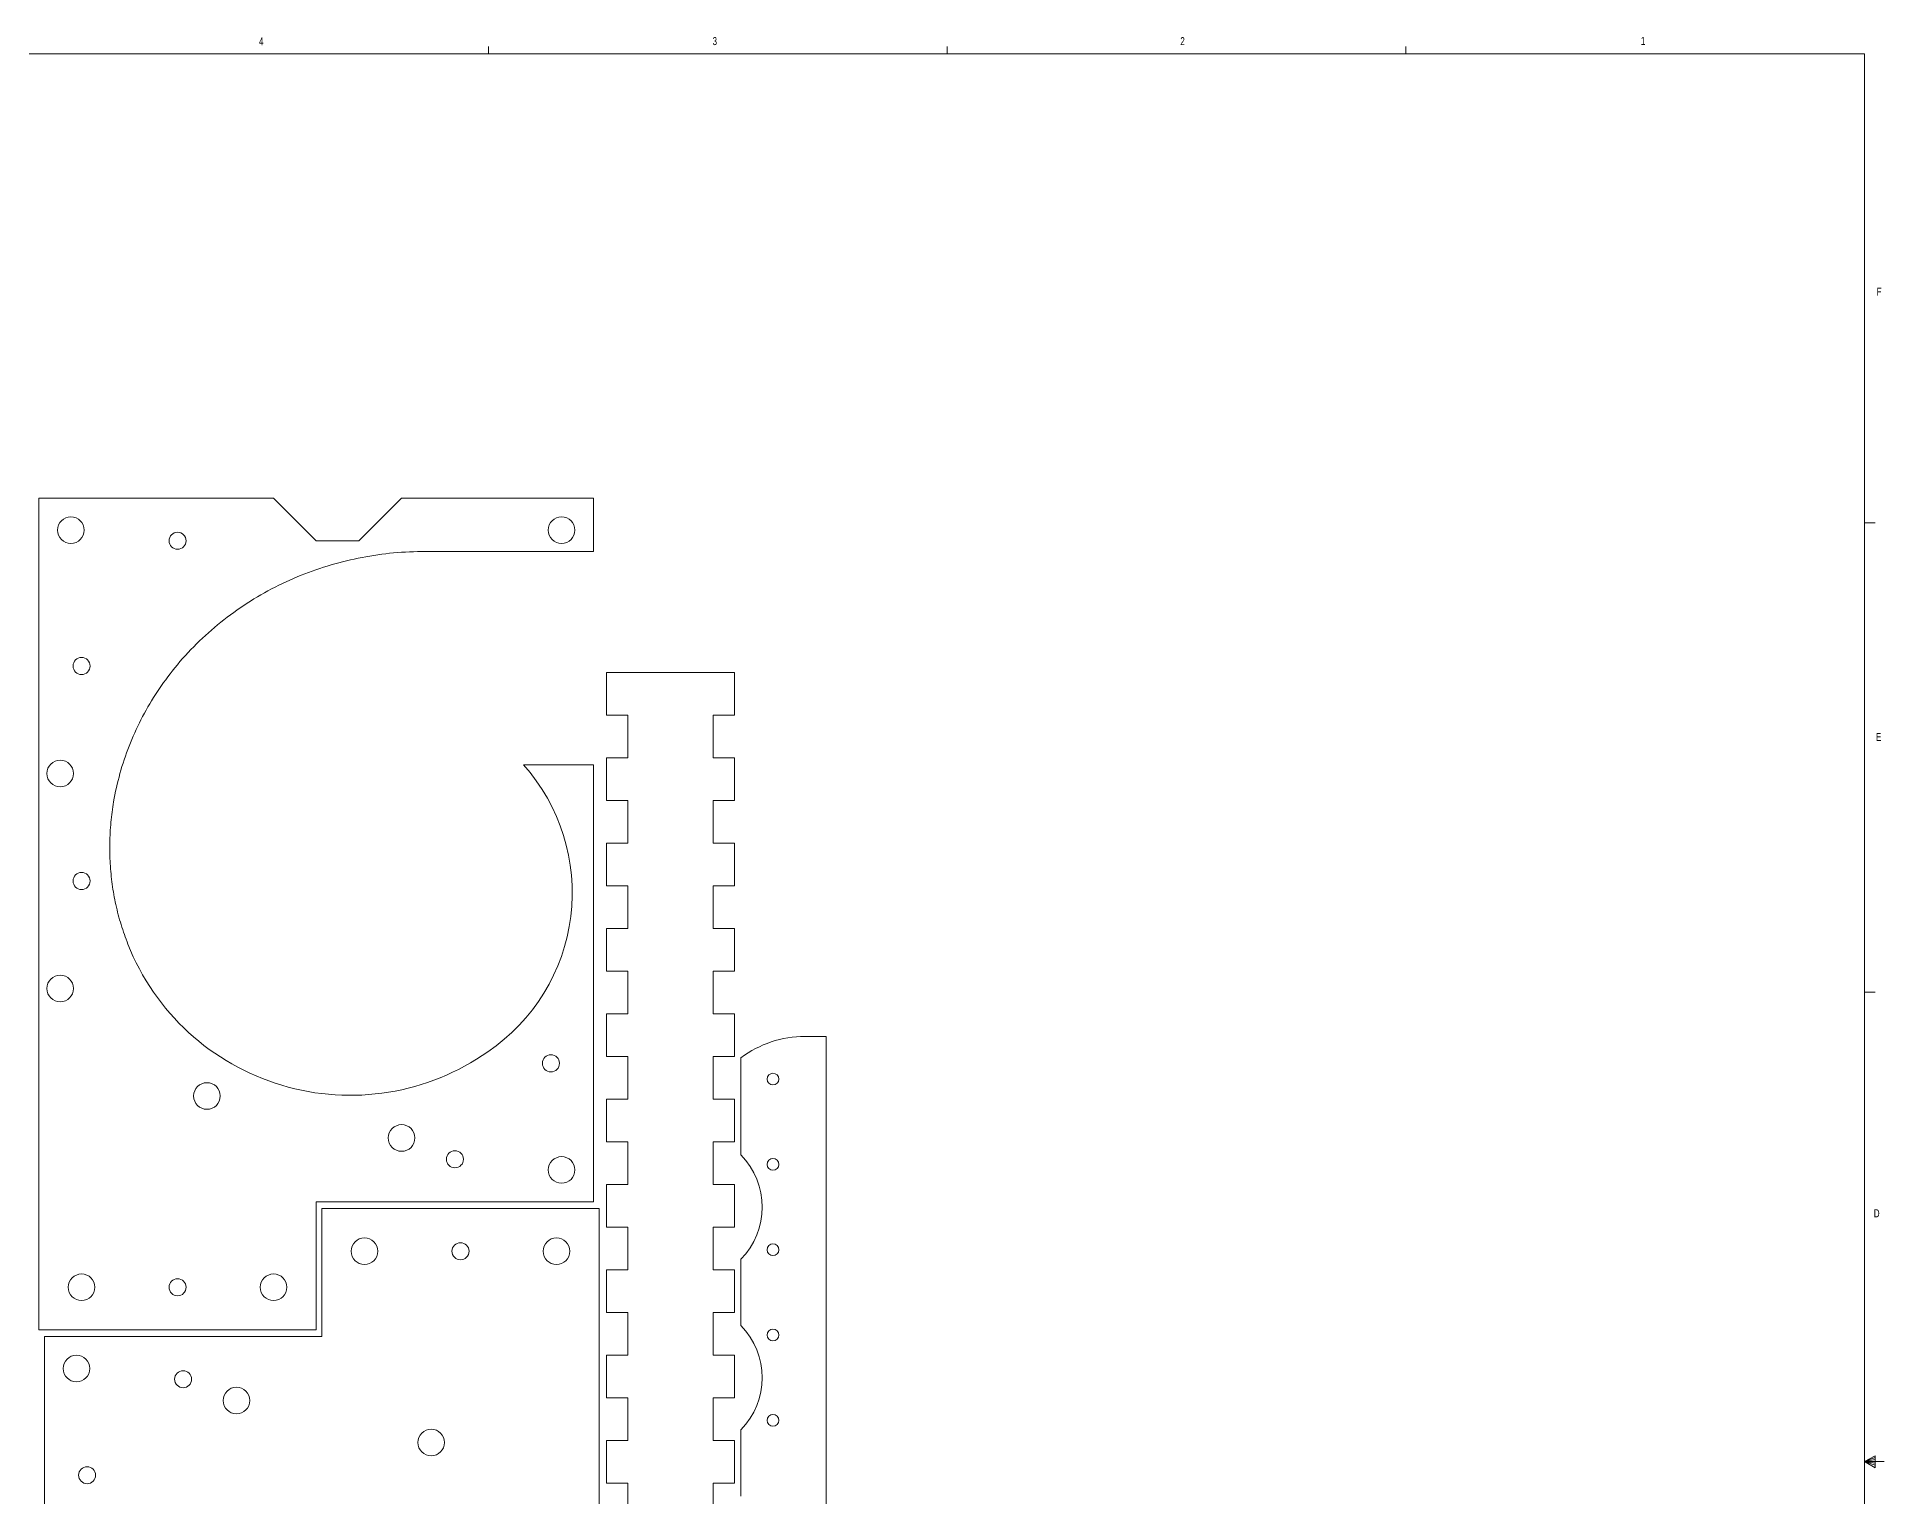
# Model space of a CAD drawing. Header units: inches. Extents: x 0.3 to 43.9, y 0.2 to 33.7.
# Drawn here: x 22.11 to 43.75, y 16.5 to 33.61 of the extents above; entities that cross this region are included whole.
import ezdxf

# ---------------------------------------------------------------- set-up
doc = ezdxf.new("R2010")
doc.units = ezdxf.units.IN
doc.header["$MEASUREMENT"] = 0
doc.styles.add('SLDTEXTSTYLE0', font='TXT', dxfattribs={"width": 0.75})

msp = doc.modelspace()

# ---------------------------------------------------------------- linework, layer by layer
at = {"color": 7, "linetype": 'Continuous', "lineweight": 0}
for p, q in [((0.523, 33.411), (43.523, 33.411)), ((27.398, 33.411), (27.398, 33.495)), ((32.773, 33.411), (32.773, 33.495)), ((38.148, 33.411), (38.148, 33.495)), ((43.523, 0.411), (43.523, 33.411)), ((43.523, 27.911), (43.648, 27.911)), ((43.523, 22.411), (43.648, 22.411)), ((43.523, 16.911), (43.647, 16.976)), ((43.647, 16.958), (43.523, 16.911)), ((43.647, 16.934), (43.523, 16.911)), ((43.647, 16.891), (43.523, 16.911)), ((43.647, 16.865), (43.523, 16.911)), ((43.647, 16.837), (43.523, 16.911)), ((43.523, 16.911), (43.752, 16.911)), ((43.647, 16.976), (43.647, 16.837))]:
    msp.add_line(p, q, dxfattribs=at)
at = {"color": 7, "linetype": 'Continuous', "lineweight": 15}
for p, q in [((22.13, 28.202), (22.13, 18.452)), ((24.88, 28.202), (22.13, 28.202)), ((24.88, 28.202), (25.38, 27.702)), ((25.88, 27.702), (26.38, 28.202)), ((28.63, 28.202), (26.38, 28.202)), ((28.63, 27.577), (28.63, 28.202)), ((25.38, 27.702), (25.88, 27.702)), ((26.659, 27.577), (28.63, 27.577)), ((28.781, 25.657), (28.781, 26.157)), ((30.281, 26.157), (28.781, 26.157)), ((30.281, 25.657), (30.281, 26.157)), ((28.781, 25.657), (29.031, 25.657)), ((29.031, 25.657), (29.031, 25.157)), ((30.031, 25.657), (30.281, 25.657)), ((30.031, 25.157), (30.031, 25.657)), ((28.781, 24.657), (28.781, 25.157)), ((29.031, 25.157), (28.781, 25.157)), ((30.281, 25.157), (30.031, 25.157)), ((30.281, 24.657), (30.281, 25.157)), ((28.63, 25.077), (27.807, 25.077)), ((28.63, 19.952), (28.63, 25.077)), ((28.781, 24.657), (29.031, 24.657)), ((29.031, 24.657), (29.031, 24.157)), ((30.031, 24.657), (30.281, 24.657)), ((30.031, 24.157), (30.031, 24.657)), ((28.781, 23.657), (28.781, 24.157)), ((29.031, 24.157), (28.781, 24.157)), ((30.281, 24.157), (30.031, 24.157)), ((30.281, 23.657), (30.281, 24.157)), ((28.781, 23.657), (29.031, 23.657)), ((29.031, 23.657), (29.031, 23.157)), ((30.031, 23.657), (30.281, 23.657)), ((30.031, 23.157), (30.031, 23.657)), ((28.781, 22.657), (28.781, 23.157)), ((29.031, 23.157), (28.781, 23.157)), ((30.281, 23.157), (30.031, 23.157)), ((30.281, 22.657), (30.281, 23.157)), ((28.781, 22.657), (29.031, 22.657)), ((29.031, 22.657), (29.031, 22.157)), ((30.031, 22.657), (30.281, 22.657)), ((30.031, 22.157), (30.031, 22.657)), ((28.781, 21.657), (28.781, 22.157)), ((29.031, 22.157), (28.781, 22.157)), ((30.281, 22.157), (30.031, 22.157)), ((30.281, 21.657), (30.281, 22.157)), ((31.357, 21.892), (31.107, 21.892)), ((31.357, 11.017), (31.357, 21.892)), ((28.781, 21.657), (29.031, 21.657)), ((29.031, 21.657), (29.031, 21.157)), ((30.031, 21.657), (30.281, 21.657)), ((30.031, 21.157), (30.031, 21.657)), ((30.357, 21.642), (30.357, 20.505)), ((28.781, 20.657), (28.781, 21.157)), ((29.031, 21.157), (28.781, 21.157)), ((30.281, 21.157), (30.031, 21.157)), ((30.281, 20.657), (30.281, 21.157)), ((28.781, 20.657), (29.031, 20.657)), ((29.031, 20.657), (29.031, 20.157)), ((30.031, 20.657), (30.281, 20.657)), ((30.031, 20.157), (30.031, 20.657)), ((28.781, 19.657), (28.781, 20.157)), ((29.031, 20.157), (28.781, 20.157)), ((30.281, 20.157), (30.031, 20.157)), ((30.281, 19.657), (30.281, 20.157)), ((25.38, 19.952), (28.63, 19.952)), ((25.38, 18.452), (25.38, 19.952)), ((25.445, 19.874), (25.445, 18.374)), ((28.695, 19.874), (25.445, 19.874)), ((28.695, 10.124), (28.695, 19.874)), ((28.781, 19.657), (29.031, 19.657)), ((29.031, 19.657), (29.031, 19.157)), ((30.031, 19.657), (30.281, 19.657)), ((30.031, 19.157), (30.031, 19.657)), ((30.357, 19.28), (30.357, 18.505)), ((28.781, 18.657), (28.781, 19.157)), ((29.031, 19.157), (28.781, 19.157)), ((30.281, 19.157), (30.031, 19.157)), ((30.281, 18.657), (30.281, 19.157)), ((28.781, 18.657), (29.031, 18.657)), ((29.031, 18.657), (29.031, 18.157)), ((30.031, 18.657), (30.281, 18.657)), ((30.031, 18.157), (30.031, 18.657)), ((22.13, 18.452), (25.38, 18.452)), ((25.445, 18.374), (22.195, 18.374)), ((22.195, 18.374), (22.195, 10.124)), ((28.781, 17.657), (28.781, 18.157)), ((29.031, 18.157), (28.781, 18.157)), ((30.281, 18.157), (30.031, 18.157)), ((30.281, 17.657), (30.281, 18.157)), ((28.781, 17.657), (29.031, 17.657)), ((29.031, 17.657), (29.031, 17.157)), ((30.031, 17.657), (30.281, 17.657)), ((30.031, 17.157), (30.031, 17.657)), ((28.781, 16.657), (28.781, 17.157)), ((29.031, 17.157), (28.781, 17.157)), ((30.281, 17.157), (30.031, 17.157)), ((30.281, 16.657), (30.281, 17.157)), ((30.357, 17.28), (30.357, 16.505)), ((28.781, 16.657), (29.031, 16.657)), ((29.031, 16.657), (29.031, 16.157)), ((30.031, 16.657), (30.281, 16.657)), ((30.031, 16.157), (30.031, 16.657))]:
    msp.add_line(p, q, dxfattribs=at)
for centre, radius in [((22.505, 27.827), 0.156), ((28.255, 27.827), 0.156), ((23.755, 27.702), 0.1), ((22.63, 26.234), 0.1), ((22.38, 24.974), 0.156), ((22.63, 23.714), 0.1), ((22.38, 22.454), 0.156), ((28.13, 21.577), 0.1), ((30.732, 21.392), 0.0689), ((24.099, 21.194), 0.156), ((26.38, 20.702), 0.156), ((27.005, 20.452), 0.1), ((28.255, 20.327), 0.156), ((30.732, 20.392), 0.0689), ((25.945, 19.374), 0.156), ((28.195, 19.374), 0.156), ((27.07, 19.374), 0.1), ((30.732, 19.392), 0.0689), ((22.63, 18.952), 0.156), ((23.755, 18.952), 0.1), ((24.88, 18.952), 0.156), ((30.732, 18.392), 0.0689), ((22.57, 17.999), 0.156), ((23.82, 17.874), 0.1), ((24.445, 17.624), 0.156), ((30.732, 17.392), 0.0689), ((26.727, 17.132), 0.156), ((22.695, 16.749), 0.1)]:
    msp.add_circle(centre, radius, dxfattribs=at)
for centre, radius, start, end in [((26.13, 23.577), 2.25, 304.034, 41.8103), ((25.778, 24.003), 2.801, 201.5669, 305.1322), ((31.107, 20.642), 1.25, 90, 126.8699), ((29.732, 19.892), 0.875, 315.5847, 44.4153), ((29.732, 17.892), 0.875, 315.5847, 44.4153)]:
    msp.add_arc(centre, radius, start, end, dxfattribs=at)
msp.add_open_spline([(23.173, 22.974), (23.145, 23.049), (23.089, 23.201), (23.029, 23.436), (22.986, 23.675), (22.962, 23.917), (22.957, 24.16), (22.971, 24.402), (23.007, 24.674), (23.074, 24.975), (23.182, 25.297), (23.321, 25.607), (23.491, 25.902), (23.696, 26.189), (23.939, 26.465), (24.22, 26.722), (24.526, 26.949), (24.853, 27.143), (25.197, 27.302), (25.552, 27.425), (25.916, 27.512), (26.286, 27.567), (26.535, 27.574), (26.659, 27.577)], degree=3, knots=[0, 0, 0, 0, 0.035718, 0.071436, 0.107155, 0.142874, 0.178593, 0.214312, 0.250031, 0.300028, 0.350025, 0.400023, 0.450022, 0.500021, 0.556016, 0.612011, 0.668007, 0.724004, 0.780001, 0.835, 0.889999, 0.944999, 1, 1, 1, 1], dxfattribs=at)

# ---------------------------------------------------------------- texts
at = {"color": 7, "linetype": 'Continuous', "lineweight": 0, "char_height": 0.0938, "attachment_point": 1, "style": 'SLDTEXTSTYLE0'}
for s, insert in [('4', (24.709, 33.603)), ('3', (30.024, 33.606)), ('2', (35.505, 33.605)), ('1', (40.902, 33.607)), ('F', (43.665, 30.669)), ('E', (43.657, 25.449)), ('D', (43.632, 19.866))]:
    msp.add_mtext(s, dxfattribs=dict(at, insert=insert))

doc.saveas('drawing.dxf')
